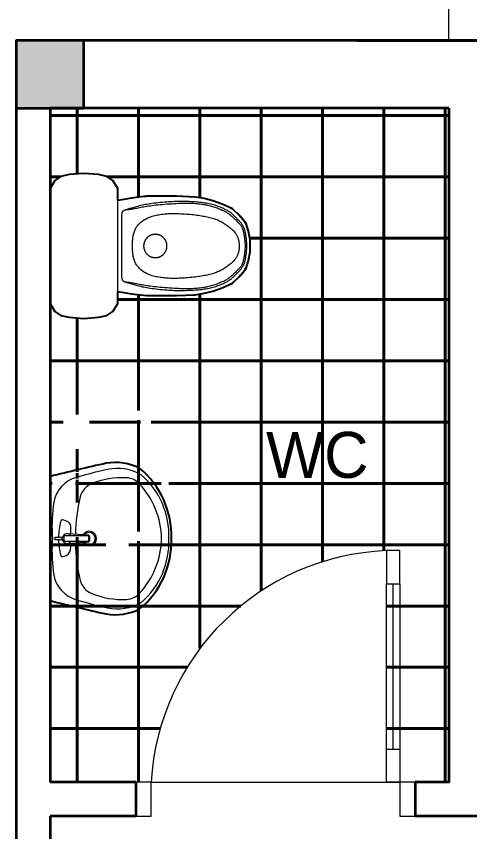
# Model space of a CAD drawing. Header units: millimetres. Extents: x -529782 to -142003, y -492574 to -273331.
# Drawn here: x -459322 to -457844, y -284999 to -282338 of the extents above; entities that cross this region are included whole.
import ezdxf

# ---------------------------------------------------------------- set-up
doc = ezdxf.new("R2010")
doc.units = ezdxf.units.MM
doc.header["$LTSCALE"] = 500
doc.header["$MEASUREMENT"] = 0
doc.linetypes.add('DASHED', pattern=[0.75, 0.5, -0.25])
for name, color, linetype, lineweight in [('1.cat 30', 30, 'CONTINUOUS', 35), ('1.cot', 2, 'CONTINUOUS', 35), ('4.dim 08', 8, 'CONTINUOUS', 13), ('9.text \xad white', 7, 'CONTINUOUS', 15), ('CA.dim 08', 251, 'CONTINUOUS', 13), ('CA.noi that 15', 15, 'CONTINUOUS', 9), ('noithat', 15, 'CONTINUOUS', 9), ('RAT MANH', 250, 'CONTINUOUS', 40)]:
    doc.layers.add(name, color=color, linetype=linetype, lineweight=lineweight)
doc.layers.add('NTHT', color=5, linetype='CONTINUOUS')
doc.styles.add('CA.JSC1', font='')
doc.styles.get('CA.JSC1').set_extended_font_data('.VnAvantH')

# ---------------------------------------------------------------- blocks, each defined once
blk = doc.blocks.new('XB')
at = {"layer": 'CA.noi that 15'}
for points in [[(-9.094947017729282e-13, -244.9999999999995), (208.8954361495862, -244.9999999999995), (237.2925287717289, -227.394719377834), (251.4910685635441, -206.0861382490939), (258.5903449787074, -175.3070756266006), (262.5, -122.5), (258.5903449787074, -69.69292437339845), (251.4910685635441, -38.91386175090565), (237.2925287717289, -17.60528062216554), (208.8954361495862, 0), (0, 0), (-208.8954361495871, 0), (-237.2925287717308, -17.60528062216554), (-251.4910685635441, -38.91386175090565), (-258.5903449787093, -69.69292437339845), (-262.5, -122.5), (-258.5903449787093, -175.3070756266006), (-251.4910685635441, -206.0861382490939), (-237.2925287717308, -227.394719377834), (-208.8954361495871, -244.9999999999995)], [(-38.12755352953536, -702.979022871189), (-42.16950027680332, -702.2574803312175), (-45.98567134152245, -701.5074583245412), (-49.5790804289777, -700.729298482966), (-52.95274124445359, -699.923342438298), (-56.10966749323461, -699.0899318223428), (-59.05287288060572, -698.2294082669064), (-61.78537111185051, -697.3421134037942), (-64.3101758922553, -696.4283888648126), (-66.63704503162444, -695.4842888694538), (-68.80271275785026, -694.4887179879563), (-70.8506574033454, -693.4162933782457), (-72.82435730052384, -692.2416321982466), (-74.76729078179778, -690.9393516058847), (-76.72293617958121, -689.4840687590852), (-78.73477182628676, -687.8504008157729), (-80.84627605432661, -686.0129649338735), (-83.08950568948694, -683.9562778420052), (-85.45083153103633, -681.7044545515585), (-87.90520287161507, -679.2915096446175), (-90.42756900386439, -676.7514577032659), (-92.99287922042413, -674.1183133095876), (-95.5760828139355, -671.4260910456665), (-98.15212907703881, -668.7088054935864), (-100.6959673023753, -666.0004712354312), (-103.1858272320546, -663.3276435114369), (-105.6130604060691, -660.6870401944493), (-107.9722988138788, -658.0679198154658), (-110.2581744449449, -655.4595409054846), (-112.4653192887295, -652.8511619955034), (-114.5883653346928, -650.2320416165201), (-116.6219445722963, -647.5914382995325), (-118.5606889910014, -644.918610575538), (-120.4025110318612, -642.2016234906052), (-122.1584449422976, -639.4237681510833), (-123.8428054213264, -636.5671421783916), (-125.4699071679611, -633.6138431939492), (-127.0540648812166, -630.5459688191759), (-128.6095932601074, -627.3456166754909), (-130.1508070036484, -623.9948843843138), (-131.6920208108545, -620.4758695670637), (-133.2430760365014, -616.7781291724755), (-134.7959206584151, -612.9210574585438), (-136.3380293101827, -608.9315080105787), (-137.8568766253916, -604.83633441389), (-139.3399372376293, -600.6623902537879), (-140.7746857804832, -596.4365291155823), (-142.1485968875409, -592.185604584583), (-143.4491451923891, -587.9364702461), (-144.6667875602297, -583.7076252386182), (-145.8039097827204, -579.4841509133203), (-146.8658798831329, -575.2427741745635), (-147.8580658847395, -570.9602219267051), (-148.785835810811, -566.6132210741032), (-149.6545576846197, -562.1784985211145), (-150.4695995294378, -557.6327811720967), (-151.2363293685362, -552.9527959314073), (-151.9580276641186, -548.1167615624722), (-152.629624634113, -543.1088642649927), (-153.243962935378, -537.9147820977378), (-153.793885224773, -532.5201931194772), (-154.2722341591575, -526.9107753889803), (-154.6718523953905, -521.0722069650169), (-154.9855825903305, -514.9901659063564), (-155.206267400838, -508.6503302717686), (-155.3288370405953, -502.0428537262937), (-155.3565719505846, -495.1757923600576), (-155.2948401286117, -488.0616778694568), (-155.1490095724821, -480.7130419508885), (-154.9244482800023, -473.1424163007491), (-154.6265242489781, -465.3623326154357), (-154.260605477215, -457.3853225913447), (-153.8320599625199, -449.2239179248729), (-153.3459574805975, -440.8998998787533), (-152.8061749187523, -432.4720479810615), (-152.2162909421882, -424.0083913262081), (-151.5798842161098, -415.5769590086052), (-150.9005334057201, -407.2457801226633), (-150.1818171762238, -399.0828837627946), (-149.4273141928243, -391.1562990234102), (-148.6406031207257, -383.534054998921), (-147.8249644072762, -376.2686653779242), (-146.9824856283994, -369.3505822257575), (-146.1149561421635, -362.7547422019452), (-145.2241653066358, -356.456081966011), (-144.3119024798848, -350.4295381774787), (-143.3799570199776, -344.6500474958711), (-142.4301182849822, -339.0925465807131), (-141.464175632967, -333.731972091528), (-140.4860059703346, -328.5489297761337), (-139.5078363968332, -323.5467017355263), (-138.543981560545, -318.7342391589959), (-137.6087561095533, -314.1204932358332), (-136.7164746919402, -309.714415155328), (-135.8814519557895, -305.5249561067712), (-135.118002549184, -301.5610672794523), (-134.4404411202063, -297.8316998626624), (-133.8589072117784, -294.3443131779031), (-133.3668399461826, -291.1003990755235), (-132.9535033405396, -288.0999575380847), (-132.6081614119707, -285.3429885481473), (-132.3200781775963, -282.8294920882727), (-132.0785176545382, -280.5594681410216), (-131.8727438599171, -278.5329166889551), (-131.6920208108545, -276.7498377146335), (-131.5259107402044, -275.2054572376469), (-131.3651687437582, -273.8759054257011), (-131.2008481330399, -272.7325384835308), (-131.0240022195735, -271.7467126158699), (-130.8256843148829, -270.8897840274535), (-130.5969477304934, -270.1331089230157), (-130.3288457779286, -269.448043507291), (-130.0124317687128, -268.8059439850144), (-129.6408465754389, -268.1829405209846), (-129.2155813149752, -267.5742591202588), (-128.7402146652589, -266.9798997479588), (-128.2183253042263, -266.3998623692069), (-127.6534919098149, -265.8341469491243), (-127.0492931599611, -265.2827534528333), (-126.4093077326015, -264.7456818454552), (-125.7371143056739, -264.2229320921119), (-125.0348004402467, -263.7153992861558), (-124.2984892299155, -263.2275590338577), (-123.5228126514098, -262.764782069718), (-122.7024026814565, -262.332439128239), (-121.8318912967848, -261.9359009439208), (-120.9059104741223, -261.5805382512649), (-119.9190921901977, -261.2717217847726), (-118.8660684217393, -261.0148222789444), (-117.7120723731346, -260.8131218522158), (-116.3047421594129, -260.6615481587573), (-114.462317123262, -260.5529402366724), (-112.0030366073711, -260.4801371240665), (-108.7451399544289, -260.4359778590429), (-104.506866507123, -260.4133014797067), (-99.10645560814328, -260.4049470241616), (-92.36214660017686, -260.4037535305124), (-84.1542568264299, -260.4037535305124), (-74.61141563217325, -260.4037535305124), (-63.92433036319335, -260.4037535305124), (-52.28370836527756, -260.4037535305124), (-39.88025698421325, -260.4037535305124), (-26.90468356578731, -260.4037535305124), (-13.54769545578711, -260.4037535305124), (0, -260.4037535305124), (13.54769545578711, -260.4037535305124), (26.90468356578731, -260.4037535305124), (39.88025698421325, -260.4037535305124), (52.28370836527756, -260.4037535305124), (63.92433036319335, -260.4037535305124), (74.6114156321728, -260.4037535305124), (84.1542568264299, -260.4037535305124), (92.3621466001764, -260.4037535305124), (99.10645560814191, -260.4049470241616), (104.5068665071221, -260.4133014797067), (108.7451399544275, -260.4359778590429), (112.0030366073702, -260.4801371240665), (114.4623171232611, -260.5529402366728), (116.3047421594119, -260.6615481587573), (117.7120723731337, -260.8131218522162), (118.8660684217389, -261.0148222789444), (119.9190921901977, -261.2717217847726), (120.9059104741223, -261.5805382512649), (121.8318912967848, -261.9359009439208), (122.7024026814565, -262.332439128239), (123.5228126514098, -262.764782069718), (124.2984892299155, -263.2275590338577), (125.0348004402467, -263.7153992861558), (125.7371143056739, -264.2229320921119), (126.409307732602, -264.7456818454552), (127.0492931599611, -265.2827534528328), (127.6534919098149, -265.8341469491243), (128.2183253042263, -266.3998623692064), (128.7402146652589, -266.9798997479588), (129.2155813149752, -267.5742591202584), (129.6408465754384, -268.1829405209842), (130.0124317687118, -268.8059439850144), (130.3288457779277, -269.448043507291), (130.5969477304925, -270.1331089230157), (130.8256843148824, -270.8897840274535), (131.0240022195726, -271.7467126158699), (131.200848133039, -272.7325384835308), (131.3651687437577, -273.8759054257011), (131.5259107402039, -275.2054572376469), (131.6920208108536, -276.7498377146335), (131.8727438599167, -278.5329166889551), (132.0785176545378, -280.5594681410216), (132.3200781775959, -282.8294920882727), (132.6081614119698, -285.3429885481473), (132.9535033405391, -288.0999575380847), (133.3668399461822, -291.1003990755235), (133.8589072117779, -294.3443131779031), (134.4404411202054, -297.8316998626624), (135.1180025491835, -301.5610672794523), (135.8814519557895, -305.5249561067712), (136.7164746919402, -309.714415155328), (137.6087561095528, -314.1204932358332), (138.543981560545, -318.7342391589959), (139.5078363968328, -323.5467017355263), (140.4860059703346, -328.5489297761337), (141.464175632967, -333.731972091528), (142.4301182849822, -339.0925465807131), (143.3799570199776, -344.6500474958711), (144.3119024798848, -350.4295381774782), (145.2241653066358, -356.456081966011), (146.1149561421635, -362.7547422019452), (146.9824856283994, -369.3505822257575), (147.8249644072762, -376.2686653779238), (148.6406031207248, -383.534054998921), (149.4273141928234, -391.1562990234102), (150.1818171762225, -399.0828837627951), (150.9005334057192, -407.2457801226637), (151.5798842161084, -415.5769590086052), (152.2162909421872, -424.0083913262083), (152.8061749187514, -432.4720479810617), (153.3459574805961, -440.8998998787536), (153.832059962519, -449.2239179248729), (154.2606054772145, -457.3853225913444), (154.6265242489771, -465.3623326154354), (154.9244482800013, -473.1424163007489), (155.1490095724812, -480.7130419508883), (155.2948401286108, -488.0616778694566), (155.3565719505837, -495.1757923600574), (155.3288370405944, -502.0428537262935), (155.2062674008371, -508.6503302717686), (154.9855825903301, -514.9901659063567), (154.6718523953896, -521.0722069650171), (154.2722341591571, -526.9107753889805), (153.7938852247726, -532.5201931194774), (153.2439629353771, -537.914782097738), (152.6296246341121, -543.1088642649929), (151.9580276641182, -548.1167615624724), (151.2363293685357, -552.9527959314073), (150.4695995294369, -557.6327811720967), (149.6545576846192, -562.1784985211145), (148.7858358108101, -566.6132210741032), (147.8580658847386, -570.9602219267051), (146.8658798831325, -575.2427741745635), (145.8039097827195, -579.4841509133203), (144.6667875602288, -583.7076252386182), (143.4491451923882, -587.9364702461), (142.14859688754, -592.185604584583), (140.7746857804827, -596.4365291155821), (139.3399372376289, -600.6623902537879), (137.8568766253911, -604.83633441389), (136.3380293101818, -608.9315080105785), (134.7959206584142, -612.9210574585436), (133.243076036501, -616.7781291724755), (131.6920208108536, -620.4758695670637), (130.150807003648, -623.9948843843138), (128.609593260107, -627.3456166754909), (127.0540648812162, -630.5459688191759), (125.4699071679606, -633.6138431939492), (123.8428054213259, -636.5671421783916), (122.1584449422976, -639.4237681510833), (120.4025110318607, -642.2016234906055), (118.5606889910014, -644.918610575538), (116.6219445722963, -647.5914382995322), (114.5883653346928, -650.2320416165198), (112.4653192887295, -652.8511619955034), (110.2581744449449, -655.4595409054846), (107.9722988138783, -658.0679198154658), (105.6130604060686, -660.6870401944491), (103.1858272320546, -663.3276435114367), (100.6959673023744, -666.0004712354312), (98.15212907703835, -668.7088054935864), (95.57608281393459, -671.4260910456667), (92.99287922042322, -674.1183133095876), (90.42756900386348, -676.7514577032659), (87.90520287161416, -679.2915096446177), (85.45083153103542, -681.7044545515587), (83.08950568948603, -683.9562778420052), (80.84627605432615, -686.0129649338735), (78.7347718262854, -687.8504008157729), (76.7229361795803, -689.4840687590852), (74.76729078179687, -690.9393516058847), (72.82435730052293, -692.2416321982466), (70.85065740334448, -693.4162933782457), (68.80271275784935, -694.4887179879563), (66.63704503162353, -695.4842888694538), (64.31017589225439, -696.4283888648126), (61.78537111185005, -697.3421134037944), (59.05287288060526, -698.2294082669064), (56.10966749323416, -699.0899318223428), (52.95274124445314, -699.923342438298), (49.5790804289777, -700.7292984829662), (45.98567134152245, -701.5074583245412), (42.16950027680332, -702.2574803312175), (38.12755352953536, -702.979022871189), (33.86208612422843, -703.6693188547154), (29.3964280045675, -704.3158993603165), (24.75917784403191, -704.903870008578), (19.97893431610009, -705.4183364200853), (15.0842960942523, -705.8444042154238), (10.10386185196649, -706.1671790151788), (5.066230262722911, -706.371766439936), (0, -706.4432721102805), (-5.066230262722911, -706.3717664399362), (-10.10386185196694, -706.167179015179), (-15.0842960942523, -705.844404215424), (-19.97893431610055, -705.4183364200856), (-24.75917784403191, -704.9038700085782), (-29.3964280045675, -704.3158993603167), (-33.86208612422888, -703.6693188547156)]]:
    blk.add_lwpolyline(points, close=True, dxfattribs=at)
for points in [[(-165.1062985557201, -244.9999999999995), (-166.1219445572806, -250.8416357187966), (-167.1349270092719, -256.8371154334773), (-168.1425823621239, -262.970512615781), (-169.1422470662683, -269.225900737446), (-170.1312575721345, -275.5873532702112), (-171.1069503301537, -282.038943685815), (-172.0666617907568, -288.5647454559962), (-173.0077284043732, -295.1488320524936), (-173.9261723287027, -301.7949924241848), (-174.8127585505144, -308.5858774284998), (-175.6569377638452, -315.6238534000081), (-176.4481606627337, -323.0112866732793), (-177.1758779412162, -330.850543582882), (-177.8295402933304, -339.2439904633866), (-178.3985984131141, -348.2939936493613), (-178.8725029946049, -358.102919475376), (-179.2436389773852, -368.7243043659037), (-179.5161282832223, -380.0163651050348), (-179.6970270794277, -391.7884885667627), (-179.7933915333138, -403.8500616250817), (-179.8122778121924, -416.0104711539857), (-179.760742083376, -428.0791040274685), (-179.6458405141771, -439.8653471195244), (-179.4746292719069, -451.1785873041474), (-179.2533546610703, -461.8626614537495), (-178.98502353494, -471.8992064344154), (-178.6718328839806, -481.3043091106485), (-178.315979698657, -490.0940563469517), (-177.9196609694341, -498.284535007828), (-177.4850736867775, -505.8918319577806), (-177.0144148411509, -512.9320340613126), (-176.50988142302, -519.4212281829268), (-175.9729947203023, -525.3836363402806), (-175.4025732107275, -530.8760211636481), (-174.7967596694789, -535.9632804364571), (-174.1536968717392, -540.7103119421361), (-173.471527592691, -545.1820134641127), (-172.7483946075167, -549.4432827858154), (-171.9824406913999, -553.5590176906721), (-171.1718086195233, -557.5941159621113), (-170.3145924191049, -561.6039833121226), (-169.4086911255076, -565.6060571669443), (-168.4519550261293, -569.608282881376), (-167.4422344083678, -573.6186058102182), (-166.3773795596212, -577.6449713082707), (-165.2552407672879, -581.6953247303331), (-164.0736683187656, -585.7776114312057), (-162.8305125014526, -589.8997767656886), (-161.5239818839364, -594.0681097527197), (-160.1537181595618, -598.2822740677902), (-158.7197213028621, -602.5402770505295), (-157.2219912883729, -606.8401260405665), (-155.6605280906274, -611.1798283775308), (-154.0353316841597, -615.5573914010517), (-152.3464020435044, -619.9708224507583), (-150.5937391431949, -624.4181288662801), (-148.7753513010953, -628.8939968720954), (-146.8812802083817, -633.3798282320818), (-144.8995758995607, -637.8537035949657), (-142.8182884091379, -642.2937036094736), (-140.6254677716192, -646.6779089243321), (-138.3091640215112, -650.984400188268), (-135.8574271933189, -655.1912580500075), (-133.2583073215487, -659.2765631582772), (-130.5048978783552, -663.223239712564), (-127.6104660864867, -667.0335861153935), (-124.5933226063403, -670.7147443200515), (-121.4717780983128, -674.2738562798238), (-118.2641432228015, -677.7180639479961), (-114.9887286402031, -681.0545092778541), (-111.6638450109144, -684.2903342226839), (-108.3078029953335, -687.4326807357709), (-104.9359131091373, -690.4847781852043), (-101.5514852891311, -693.434205598287), (-98.15482932739951, -696.2646294171252), (-94.74625501602941, -698.959716083825), (-91.32607214710515, -701.5031320404926), (-87.89459051271297, -703.878543729234), (-84.45211990493863, -706.0696175921555), (-80.9989701158679, -708.0600200713632), (-77.53448409257226, -709.8401268272021), (-74.05413740207132, -711.4271503929733), (-70.55243876637178, -712.8450125202169), (-67.02389690747941, -714.1176349604723), (-63.46302054740045, -715.2689394652796), (-59.86431840814066, -716.3228477861787), (-56.22229921170629, -717.3032816747093), (-52.53147168010355, -718.2341628824117), (-48.7915933020272, -719.1338467552746), (-45.02341663292509, -719.998423017083), (-41.25294299493362, -720.8184149860715), (-37.50617371018961, -721.5843459804744), (-33.809110100829, -722.2867393185259), (-30.18775348898907, -722.9161183184601), (-26.66810519680575, -723.4630062985116), (-23.27616654641542, -723.9179265769146), (-20.03040299451732, -724.2750953435188), (-16.91913653605752, -724.5435002746356), (-13.92315330054498, -724.7358219181917), (-11.02323941748864, -724.8647408221141), (-8.200181016396982, -724.9429375343291), (-5.434764226779407, -724.9830926027639), (-2.707775178143947, -724.9978865753451), (0, -724.9999999999998), (2.707775178144402, -724.9978865753453), (5.434764226779407, -724.9830926027639), (8.200181016397437, -724.9429375343293), (11.02323941748909, -724.8647408221141), (13.92315330054544, -724.735821918192), (16.91913653605798, -724.5435002746358), (20.03040299451732, -724.2750953435191), (23.27616654641542, -723.9179265769146), (26.66810519680575, -723.4630062985118), (30.18775348898862, -722.9161183184601), (33.809110100829, -722.2867393185259), (37.50617371018916, -721.5843459804744), (41.25294299493316, -720.8184149860717), (45.02341663292418, -719.9984230170833), (48.79159330202629, -719.1338467552746), (52.53147168010264, -718.2341628824117), (56.22229921170538, -717.3032816747095), (59.8643184081393, -716.3228477861787), (63.46302054739908, -715.2689394652796), (67.02389690747805, -714.1176349604723), (70.55243876637087, -712.8450125202169), (74.05413740207041, -711.4271503929735), (77.53448409257089, -709.8401268272023), (80.99897011586654, -708.0600200713632), (84.45211990493772, -706.0696175921555), (87.89459051271206, -703.878543729234), (91.32607214710424, -701.5031320404926), (94.7462550160285, -698.959716083825), (98.15482932739906, -696.2646294171252), (101.5514852891301, -693.434205598287), (104.9359131091369, -690.4847781852043), (108.3078029953326, -687.4326807357709), (111.6638450109144, -684.2903342226839), (114.9887286402027, -681.0545092778541), (118.2641432228011, -677.7180639479961), (121.4717780983124, -674.2738562798238), (124.5933226063398, -670.7147443200515), (127.6104660864862, -667.0335861153935), (130.5048978783548, -663.223239712564), (133.2583073215483, -659.2765631582772), (135.8574271933185, -655.1912580500073), (138.3091640215102, -650.9844001882677), (140.6254677716188, -646.6779089243321), (142.818288409137, -642.2937036094734), (144.8995758995597, -637.8537035949655), (146.8812802083812, -633.3798282320818), (148.7753513010944, -628.8939968720954), (150.5937391431944, -624.4181288662801), (152.3464020435035, -619.9708224507583), (154.0353316841588, -615.5573914010517), (155.6605280906265, -611.1798283775311), (157.221991288372, -606.8401260405667), (158.7197213028617, -602.5402770505295), (160.1537181595609, -598.2822740677905), (161.5239818839359, -594.0681097527199), (162.8305125014522, -589.8997767656886), (164.0736683187652, -585.7776114312057), (165.2552407672874, -581.6953247303331), (166.3773795596207, -577.6449713082707), (167.4422344083673, -573.6186058102182), (168.4519550261289, -569.608282881376), (169.4086911255076, -565.6060571669443), (170.3145924191049, -561.6039833121226), (171.1718086195233, -557.5941159621113), (171.9824406914004, -553.5590176906721), (172.7483946075172, -549.4432827858154), (173.471527592691, -545.1820134641127), (174.1536968717392, -540.7103119421361), (174.7967596694793, -535.9632804364571), (175.402573210728, -530.8760211636481), (175.9729947203023, -525.3836363402806), (176.50988142302, -519.4212281829268), (177.0144148411509, -512.9320340613126), (177.4850736867775, -505.8918319577806), (177.9196609694341, -498.284535007828), (178.315979698657, -490.0940563469517), (178.6718328839806, -481.3043091106485), (178.98502353494, -471.8992064344154), (179.2533546610703, -461.8626614537495), (179.4746292719069, -451.1785873041474), (179.6458405141771, -439.8653471195246), (179.7607420833765, -428.0791040274687), (179.8122778121929, -416.0104711539857), (179.7933915333138, -403.8500616250817), (179.6970270794277, -391.7884885667627), (179.5161282832223, -380.0163651050348), (179.2436389773852, -368.7243043659037), (178.8725029946049, -358.102919475376), (178.3985984131141, -348.2939936493613), (177.8295402933304, -339.2439904633861), (177.1758779412157, -330.850543582882), (176.4481606627332, -323.0112866732788), (175.6569377638452, -315.6238534000076), (174.812758550514, -308.5858774284993), (173.9261723287023, -301.7949924241843), (173.0077284043728, -295.1488320524936), (172.0666617907559, -288.5647454559962), (171.1069503301528, -282.038943685815), (170.1312575721336, -275.5873532702108), (169.1422470662674, -269.225900737446), (168.142582362123, -262.970512615781), (167.134927009271, -256.8371154334773), (166.1219445572797, -250.8416357187962), (165.1062985557191, -244.9999999999995)], [(-131.5559073152158, -274.3435331070255), (-133.4373528535457, -281.4262593174385), (-135.2752964205611, -288.1495734227433), (-137.0622799096209, -294.5535544857125), (-138.7908452140855, -300.6782815691176), (-140.4535342273143, -306.5638337357304), (-142.0428888426668, -312.2502900483228), (-143.5514509535024, -317.7777295696669), (-144.9717624531804, -323.1862313625347), (-146.2993676057627, -328.5204601755954), (-147.541820158116, -333.8434235011073), (-148.7096762278084, -339.2227145172278), (-149.8134919324093, -344.7259264021122), (-150.8638233894867, -350.420652333918), (-151.8712267166093, -356.3744854908009), (-152.8462580313458, -362.6550190509174), (-153.7994734512645, -369.3298461924237), (-154.7375585200389, -376.4374574713493), (-155.6517164857614, -383.8999329552144), (-156.5292800226293, -391.6102500894135), (-157.3575818048403, -399.4613863193395), (-158.1239545065905, -407.3463190903863), (-158.8157308020782, -415.1580258479476), (-159.4202433655, -422.7894840374163), (-159.9248248710537, -430.1336711041865), (-160.32103043487, -437.11032013521), (-160.617304940818, -443.7461867836707), (-160.8263157147003, -450.0947823443112), (-160.96073008232, -456.2096181118736), (-161.033215369479, -462.1442053811002), (-161.056438901981, -467.9520554467333), (-161.0430680056279, -473.6866796035154), (-161.005770006223, -479.4015891461886), (-160.9536935258352, -485.1404380246559), (-160.8819123715971, -490.9074508094643), (-160.7819816469068, -496.6969947263208), (-160.6454564551632, -502.5034370009332), (-160.4638918997648, -508.3211448590089), (-160.2288430841099, -514.144485526255), (-159.9318651115977, -519.9678262283796), (-159.5645130856265, -525.7855341910897), (-159.1197495944834, -531.5908031490817), (-158.5961671660125, -537.3721328730078), (-157.993765812947, -543.116849642508), (-157.3125455480199, -548.8122797372234), (-156.5525063839636, -554.4457494367946), (-155.7136483335112, -560.0045850208619), (-154.7959714093963, -565.4761127690665), (-153.7994756243502, -570.8476589610489), (-152.7255684696306, -576.1063151753406), (-151.581287350582, -581.2382341860389), (-150.3750771510731, -586.229334066132), (-149.1153827549729, -591.0655328886078), (-147.8106490461491, -595.7327487264549), (-146.4693209084712, -600.2168996526614), (-145.099843225807, -604.5039037402153), (-143.7106608820254, -608.5796790621046), (-142.3092804377352, -612.4355417615955), (-140.8994551605083, -616.0844002630622), (-139.4839999946566, -619.5445610611566), (-138.0657298844931, -622.8343306505305), (-136.647459774329, -625.9720155258358), (-135.2320046084774, -628.9759221817246), (-133.8221793312505, -631.8643571128487), (-132.4207988869603, -634.65562681386), (-131.0278632628738, -637.3659254926833), (-129.6321126180778, -640.0029982103385), (-128.219472154613, -642.5724777411176), (-126.7758670745202, -645.0799968593135), (-125.287222579841, -647.5311883392185), (-123.7394638726169, -649.9316849551251), (-122.1185161548879, -652.287119481326), (-120.4103046286959, -654.6031246921139), (-118.6045077785084, -656.8858027581853), (-116.7058172184998, -659.1431334358554), (-114.7226778452723, -661.3835658778432), (-112.6635345554268, -663.6155492368684), (-110.5368322455652, -665.8475326656499), (-108.3510158122886, -668.0879653169068), (-106.1145301521983, -670.3452963433588), (-103.8358201618958, -672.6279748977247), (-101.524034474061, -674.9392867577426), (-99.19113666568501, -677.2618642012237), (-96.84979404983869, -679.573176130998), (-94.51267393959051, -681.8506914498951), (-92.1924436480117, -684.0718790607452), (-89.90177048817122, -686.2142078663778), (-87.65332177313894, -688.255146769623), (-85.45976481598518, -690.1721646733104), (-83.33071738979743, -691.9476591628625), (-81.26359910773408, -693.5837425540708), (-79.25278004297252, -695.0874558453195), (-77.29263026868921, -696.4658400349924), (-75.37751985806017, -697.725936121474), (-73.50181888426323, -698.8747851031483), (-71.65989742047441, -699.9194279783992), (-69.84612553987017, -700.8669057456109), (-68.05131443314622, -701.7252539022481), (-66.25203976107105, -702.5064859420986), (-64.4213183019333, -703.2236098580311), (-62.53216683401934, -703.8896336429139), (-60.5576021356178, -704.5175652896155), (-58.47064098501596, -705.1204127910046), (-56.2443001605011, -705.7111841399494), (-53.85159644036139, -706.3028873293185), (-51.2728408186108, -706.9049700800333), (-48.51752115217323, -707.5126390252271), (-45.60241951369881, -708.1175405260851), (-42.5443179758372, -708.7113209437937), (-39.35999861123992, -709.2856266395383), (-36.06624349255617, -709.8321039745049), (-32.67983469243654, -710.3423993098793), (-29.21755428353163, -710.8081590068475), (-25.69461835838592, -711.22233006893), (-22.1199790891219, -711.5830620689878), (-18.50102266775639, -711.8898052222169), (-14.84513528630623, -712.1420097438136), (-11.15970313678918, -712.3391258489735), (-7.452112411220696, -712.4806037528926), (-3.729749301618995, -712.5658936707671), (0, -712.5944458177928), (3.729749301618995, -712.5658936707671), (7.452112411220696, -712.4806037528926), (11.15970313678872, -712.3391258489735), (14.84513528630623, -712.1420097438136), (18.50102266775593, -711.8898052222169), (22.11997908912144, -711.5830620689878), (25.69461835838547, -711.22233006893), (29.21755428353072, -710.8081590068475), (32.67983469243563, -710.3423993098795), (36.06624349255526, -709.8321039745051), (39.35999861123901, -709.2856266395386), (42.54431797583675, -708.7113209437939), (45.6024195136979, -708.1175405260853), (48.51752115217278, -707.5126390252271), (51.27284081861035, -706.9049700800335), (53.85159644036094, -706.3028873293185), (56.24430016050064, -705.7111841399492), (58.47064098501551, -705.1204127910044), (60.55760213561734, -704.5175652896155), (62.53216683401934, -703.8896336429139), (64.42131830193284, -703.2236098580311), (66.25203976107059, -702.5064859420986), (68.05131443314576, -701.7252539022481), (69.84612553986926, -700.8669057456109), (71.6598974204735, -699.9194279783992), (73.50181888426232, -698.8747851031483), (75.37751985805971, -697.7259361214742), (77.2926302686883, -696.4658400349927), (79.25278004297161, -695.0874558453195), (81.26359910773363, -693.5837425540708), (83.33071738979652, -691.9476591628625), (85.45976481598473, -690.1721646733104), (87.65332177313849, -688.2551467696228), (89.90177048817031, -686.2142078663778), (92.1924436480108, -684.071879060745), (94.51267393959006, -681.8506914498951), (96.84979404983778, -679.5731761309978), (99.19113666568455, -677.2618642012237), (101.52403447406, -674.9392867577424), (103.8358201618953, -672.6279748977247), (106.1145301521974, -670.3452963433585), (108.3510158122876, -668.0879653169065), (110.5368322455643, -665.8475326656496), (112.6635345554259, -663.6155492368682), (114.7226778452714, -661.3835658778432), (116.7058172184989, -659.1431334358554), (118.604507778507, -656.8858027581853), (120.4103046286946, -654.6031246921139), (122.1185161548865, -652.287119481326), (123.7394638726155, -649.9316849551253), (125.2872225798401, -647.5311883392185), (126.7758670745193, -645.0799968593135), (128.2194721546116, -642.5724777411178), (129.6321126180765, -640.0029982103385), (131.0278632628729, -637.3659254926836), (132.4207988869589, -634.65562681386), (133.8221793312491, -631.8643571128487), (135.2320046084765, -628.9759221817249), (136.6474597743281, -625.972015525836), (138.0657298844917, -622.8343306505305), (139.4839999946557, -619.5445610611566), (140.8994551605074, -616.0844002630622), (142.3092804377343, -612.4355417615957), (143.710660882025, -608.5796790621046), (145.0998432258066, -604.503903740215), (146.4693209084708, -600.2168996526611), (147.8106490461491, -595.7327487264547), (149.1153827549724, -591.0655328886075), (150.3750771510731, -586.2293340661317), (151.5812873505815, -581.2382341860387), (152.7255684696302, -576.1063151753403), (153.7994756243497, -570.8476589610489), (154.795971409395, -565.4761127690665), (155.7136483335103, -560.0045850208621), (156.5525063839623, -554.4457494367946), (157.3125455480185, -548.8122797372234), (157.9937658129456, -543.1168496425082), (158.5961671660111, -537.3721328730078), (159.1197495944821, -531.5908031490819), (159.5645130856251, -525.7855341910897), (159.9318651115968, -519.9678262283794), (160.228843084109, -514.1444855262548), (160.4638918997639, -508.3211448590087), (160.6454564551623, -502.503437000933), (160.7819816469059, -496.6969947263206), (160.8819123715962, -490.9074508094641), (160.9536935258348, -485.1404380246556), (161.0057700062225, -479.4015891461886), (161.043068005627, -473.6866796035156), (161.0564389019801, -467.9520554467335), (161.0332153694781, -462.1442053811004), (160.9607300823191, -456.2096181118739), (160.8263157146998, -450.0947823443114), (160.6173049408171, -443.746186783671), (160.3210304348695, -437.11032013521), (159.9248248710533, -430.1336711041865), (159.4202433654996, -422.7894840374161), (158.8157308020777, -415.1580258479471), (158.1239545065905, -407.3463190903863), (157.3575818048398, -399.4613863193395), (156.5292800226293, -391.6102500894135), (155.6517164857614, -383.8999329552144), (154.7375585200384, -376.4374574713488), (153.7994734512636, -369.3298461924237), (152.8462580313449, -362.6550190509174), (151.8712267166084, -356.3744854908009), (150.8638233894858, -350.420652333918), (149.8134919324084, -344.7259264021122), (148.7096762278079, -339.2227145172278), (147.5418201581151, -333.8434235011073), (146.2993676057617, -328.5204601755954), (144.97176245318, -323.1862313625347), (143.5514509535014, -317.7777295696674), (142.0428888426659, -312.2502900483232), (140.4535342273139, -306.5638337357304), (138.790845214085, -300.6782815691176), (137.0622799096204, -294.5535544857125), (135.2752964205602, -288.1495734227437), (133.4373528535452, -281.4262593174385), (131.5559073152153, -274.3435331070255)]]:
    blk.add_lwpolyline(points, dxfattribs=at)
at = {"layer": 'CA.noi that 15', "linetype": 'DASHED'}
blk.add_lwpolyline([(-18.918296805507, -683.4159208928668), (-21.30229448946966, -682.8767605735077), (-23.69334189788378, -682.282102838695), (-26.09247687880179, -681.619416009471), (-28.50073728027564, -680.8761684068779), (-30.91916095035685, -680.0398283519582), (-33.34878573709784, -679.0978641657541), (-35.79064948855103, -678.0377441693079), (-38.24579005276746, -676.8469366836619), (-40.71507230312454, -675.5135067752299), (-43.1986692142973, -674.0279064919112), (-45.69658078628618, -672.3811846269762), (-48.20880701909073, -670.5643899736954), (-50.7353479127114, -668.5685713253397), (-53.2762034671473, -666.3847774751798), (-55.83137368239932, -664.004057216486), (-58.40085855846746, -661.4174593425289), (-60.98346520694986, -658.6211049953156), (-63.57322918584032, -655.6314047117969), (-66.16299316473032, -652.4698413776596), (-68.74559981321272, -649.1578978785913), (-71.31389180087945, -645.7170571002785), (-73.86071179732198, -642.1688019284086), (-76.37890247213318, -638.5346152486686), (-78.86130649490451, -634.8359799467455), (-81.29987186468361, -631.0890081854516), (-83.68296789833539, -627.2883292360987), (-85.99806924218001, -623.4232016471235), (-88.23265054253852, -619.4828839669631), (-90.37418644573063, -615.4566347440546), (-92.41015159807694, -611.3337125268345), (-94.3280206458976, -607.10337586374), (-96.11526823551321, -602.7548833032081), (-97.76384235323712, -598.2807755062975), (-99.28358434535812, -593.6867215845548), (-100.6888088981573, -588.9816727621483), (-101.9938306979161, -584.1745802632465), (-103.2129644309171, -579.2743953120182), (-104.3605247834412, -574.2900691326317), (-105.4508264417705, -569.2305529492553), (-106.4981840921864, -564.1047979860577), (-107.5139301914787, -558.9172798609361), (-108.49746827847, -553.6545717667032), (-109.4452196624898, -548.2987712898996), (-110.3536056528683, -542.8319760170673), (-111.2190475589364, -537.2362835347467), (-112.0379666900235, -531.4937914294799), (-112.8067843554604, -525.5865972878073), (-113.5219218645766, -519.4967986962708), (-114.1803969793923, -513.2184281749974), (-114.7816132726839, -506.7932579784601), (-115.3255707699168, -500.2749952947181), (-115.8122694965573, -493.7173473118303), (-116.2417094780712, -487.1740212178554), (-116.613890739924, -480.6987242008529), (-116.9288133075825, -474.3451634488817), (-117.1864772065114, -468.1670461500007), (-117.3862860116101, -462.2043543225686), (-117.5252574955084, -456.4421693061424), (-117.5998129802701, -450.851847270578), (-117.6063737879576, -445.4047443857321), (-117.5413612406342, -440.0722168214606), (-117.4011966603634, -434.8256207476204), (-117.1823013692078, -429.6363123340675), (-116.8810966892306, -424.475647750658), (-116.4946003888181, -419.3218457520989), (-116.0222160216476, -414.1805754324978), (-115.4639435877189, -409.0643684708116), (-114.8197830870313, -403.9857565459988), (-114.0897345195858, -398.9572713370167), (-113.273797885382, -393.9914445228228), (-112.3719731844199, -389.1008077823753), (-111.3842604166998, -384.297892794631), (-110.3094666916977, -379.5937393707604), (-109.1416275567963, -374.9934198507799), (-107.873585668855, -370.5005147069169), (-106.4981836847328, -366.1186044114006), (-105.0082642612892, -361.8512694364586), (-103.3966700553833, -357.70209025432), (-101.6562437238736, -353.6746473372127), (-99.7798279236199, -349.7725211573647), (-97.7644404272528, -345.9998889381891), (-95.62379947048566, -342.3633149078364), (-93.37579840480521, -338.8699600456407), (-91.0383305816963, -335.5269853309374), (-88.62928935264517, -332.3415517430612), (-86.16656806913716, -329.3208202613469), (-83.66806008265803, -326.4719518651286), (-81.15165874469312, -323.8021075337419), (-78.62869650991024, -321.3154645080385), (-76.08426224570485, -319.0042650749383), (-73.49688392265443, -316.8577677828775), (-70.84508951133648, -314.8652311802944), (-68.10740698232848, -313.0159138156246), (-65.26236430620793, -311.2990742373054), (-62.28848945355276, -309.703970993774), (-59.16431039493955, -308.2198626334675), (-55.87593591573523, -306.8383946921208), (-52.43979806045809, -305.5607606546637), (-48.87990968841541, -304.390540993325), (-45.22028365891492, -303.3313161803321), (-41.4849328312639, -302.3866666879144), (-37.69787006476963, -301.5601729882997), (-33.88310821873984, -300.8554155537158), (-30.06466015248088, -300.2759748563917), (-26.26211311043608, -299.822149264653), (-22.47735187758462, -299.4811087312164), (-18.70783562404267, -299.2367411048954), (-14.951023519925, -299.0729342345044), (-11.20437473534685, -298.9735759688574), (-7.465348440422986, -298.9225541567685), (-3.73140380526911, -298.9037566470515), (0, -298.9010712885206), (3.73140380526911, -298.9037566470515), (7.465348440422986, -298.9225541567685), (11.20437473534685, -298.9735759688574), (14.951023519925, -299.0729342345044), (18.70783562404267, -299.2367411048954), (22.47735187758462, -299.4811087312164), (26.26211311043562, -299.822149264653), (30.06466015248043, -300.2759748563917), (33.88310821873893, -300.8554155537158), (37.69787006476918, -301.5601729882992), (41.48493283126345, -302.3866666879144), (45.22028365891401, -303.3313161803321), (48.8799096884145, -304.3905409933245), (52.43979806045718, -305.5607606546637), (55.87593591573432, -306.8383946921208), (59.16431039493909, -308.2198626334675), (62.28848945355185, -309.7039709937744), (65.26236430620747, -311.2990742373058), (68.10740698232757, -313.0159138156246), (70.84508951133557, -314.8652311802944), (73.49688392265352, -316.857767782878), (76.08426224570394, -319.0042650749383), (78.62869650990933, -321.3154645080385), (81.15165874469176, -323.8021075337419), (83.66806008265667, -326.4719518651286), (86.16656806913625, -329.3208202613464), (88.62928935264426, -332.3415517430608), (91.03833058169539, -335.5269853309374), (93.37579840480385, -338.8699600456407), (95.62379947048476, -342.363314907836), (97.76444042725143, -345.9998889381891), (99.77982792361945, -349.7725211573647), (101.6562437238731, -353.6746473372127), (103.3966700553824, -357.7020902543204), (105.0082642612888, -361.851269436459), (106.4981836847328, -366.1186044114006), (107.873585668855, -370.5005147069173), (109.1416275567963, -374.9934198507799), (110.3094666916973, -379.5937393707609), (111.3842604166998, -384.297892794631), (112.3719731844203, -389.1008077823749), (113.2737978853825, -393.9914445228228), (114.0897345195863, -398.9572713370167), (114.8197830870317, -403.9857565459988), (115.4639435877189, -409.0643684708116), (116.0222160216481, -414.1805754324973), (116.4946003888185, -419.3218457520989), (116.8810966892306, -424.475647750658), (117.1823013692074, -429.6363123340673), (117.401196660363, -434.8256207476202), (117.5413612406337, -440.0722168214606), (117.6063737879572, -445.4047443857319), (117.5998129802697, -450.8518472705778), (117.525257495508, -456.4421693061422), (117.3862860116096, -462.2043543225686), (117.186477206511, -468.1670461500007), (116.928813307582, -474.3451634488817), (116.613890739924, -480.6987242008529), (116.2417094780708, -487.1740212178554), (115.8122694965568, -493.7173473118303), (115.3255707699163, -500.2749952947181), (114.781613272683, -506.7932579784601), (114.1803969793918, -513.2184281749974), (113.5219218645761, -519.4967986962708), (112.8067843554595, -525.5865972878073), (112.037966690023, -531.4937914294799), (111.2190475589359, -537.2362835347469), (110.3536056528678, -542.8319760170673), (109.4452196624893, -548.2987712898998), (108.4974682784696, -553.6545717667032), (107.5139301914787, -558.9172798609363), (106.4981840921864, -564.1047979860577), (105.4508264417705, -569.2305529492553), (104.3605247834412, -574.2900691326315), (103.2129644309171, -579.2743953120182), (101.9938306979161, -584.1745802632465), (100.6888088981573, -588.981672762148), (99.28358434535812, -593.6867215845546), (97.76384235323712, -598.2807755062975), (96.11526823551321, -602.7548833032081), (94.3280206458976, -607.1033758637402), (92.41015159807694, -611.3337125268347), (90.37418644573063, -615.4566347440546), (88.23265054253852, -619.4828839669633), (85.99806924218001, -623.4232016471235), (83.68296789833494, -627.2883292360987), (81.29987186468315, -631.0890081854518), (78.86130649490406, -634.8359799467455), (76.37890247213227, -638.5346152486686), (73.86071179732107, -642.1688019284086), (71.31389180087854, -645.7170571002785), (68.74559981321181, -649.1578978785913), (66.16299316472941, -652.4698413776598), (63.57322918583941, -655.6314047117969), (60.98346520694895, -658.6211049953158), (58.40085855846701, -661.4174593425289), (55.83137368239932, -664.0040572164858), (53.2762034671473, -666.3847774751796), (50.73534791271095, -668.5685713253397), (48.20880701909073, -670.5643899736951), (45.69658078628572, -672.3811846269759), (43.1986692142973, -674.0279064919109), (40.71507230312409, -675.5135067752299), (38.24579005276655, -676.8469366836619), (35.79064948855012, -678.0377441693079), (33.34878573709739, -679.0978641657541), (30.9191609503564, -680.0398283519582), (28.50073728027473, -680.8761684068779), (26.09247687880134, -681.619416009471), (23.69334189788333, -682.282102838695), (21.3022944894692, -682.8767605735077), (18.918296805507, -683.4159208928668), (16.54035872519444, -683.90913174306), (14.16768103673166, -684.3540061396952), (11.79951225556852, -684.7451733657103), (9.43510089715528, -685.0772627040437), (7.073695476941339, -685.3449034376331), (4.714544510377891, -685.5427248494166), (2.356896512913863, -685.6653562223321), (0, -685.7074268393178), (-2.356896512913863, -685.6653562223321), (-4.714544510377891, -685.5427248494166), (-7.073695476941339, -685.3449034376331), (-9.435100897154825, -685.0772627040437), (-11.79951225556852, -684.7451733657103), (-14.16768103673166, -684.354006139695), (-16.54035872519444, -683.9091317430598)], close=True, dxfattribs=at)
blk.add_lwpolyline([(0, -423.546924966513, 1), (0, -339.0331935869726, 1)], format="xyb", close=True, dxfattribs=at)
blk = doc.blocks.new('LB')
at = {"layer": 'CA.noi that 15'}
for points in [[(-225.0000000000036, 0, 0.00715951552299166), (-273, -203.4897723640211, 0.1619198315888996), (-254.9308359635256, -324.6108444543647, 0.2300763948304888), (-9.094947017729282e-13, -439.9999999999989, 0.2300763948304889), (254.9308359635243, -324.6108444543647, 0.161919831588894), (273, -203.4897723640211, 0.007159515522987385), (225.0000000000023, 0)], [(216.4925451009931, -80.28914582800644, 0.2857762006744261), (116.4577819525553, -11.7264805697082, 0.05324895662298185), (4.547473508864641e-13, -8.717014769758407, 0.0532489566229818), (-116.457781952558, -11.72648056970911, 0.2857762006744263), (-216.4925451009949, -80.28914582800644, 0.0261188910767663), (-251, -208.1482769904169, 0.1828913300787753), (-231.6265457520908, -330.4339747134914, 0.2264730495886041), (-1.364242052659392e-12, -430.638764293589, 0.226473049588604), (231.6265457520908, -330.4339747134914, 0.1828913300787497), (251, -208.1482769904173, 0.02611889107674409)]]:
    blk.add_lwpolyline(points, format="xyb", close=True, dxfattribs=at)
for points in [[(-4.642100318370467, -18.86351208096585), (4.642100318368648, -18.86351208096585), (4.642100318368193, -42.40247154831923), (-4.642100318370467, -42.40247154831923)], [(9.524471682713283, -50.33124167318238), (-9.524471682714648, -50.33124167318238), (-9.524471682714648, -140), (9.524471682713283, -140)]]:
    blk.add_lwpolyline(points, close=True, dxfattribs=at)
for points in [[(-4.642100318369557, -30.54651999733323, 0.05091970351097123), (-60.43249699888611, -38.67063978293299, 0.4550738400397396), (-65.25905792041067, -46.36225864447033), (-61.14037776060513, -59.97870053259294, 0.2425177632962802), (-30.74250099478513, -74.75794050045897), (-16.69255750458069, -74.75794050045806)], [(9.524471682713738, -76.50839315901612, 0.7450101492190555), (-9.094947017729282e-13, -44.10808223062713, 0.7450101492190555), (-9.524471682715102, -76.50839315901612)], [(16.69255750457887, -74.75794050045806), (43.55986075457076, -74.75794050045806, 0.3305759068137352), (63.47080706874431, -59.97870053259339), (67.5894872285503, -46.36225864446942, 0.4550738400397397), (62.7629263070271, -38.67063978293254, 0.04891794026142181), (4.642100318368648, -30.54651999733323)], [(-17.48431541254058, -63.21405958222567), (-12.16060777981193, -140.454138731086, 0.3498836296653924), (12.16060777980829, -140.454138731086), (17.48431541253922, -63.21405958222567)], [(-15.52406878799718, -91.65469060038981, 0.05992485428890888), (-151.8340918766921, -109.640883800061, 0.2338672628618872), (-198.0378745664975, -149.3845572819522, 0.11430768862143), (-220.4523989751093, -277.4139925811553, 0.1955244708288293), (-198.3823421961002, -324.234444566411, 0.1833533645565591), (-3.410605131648481e-13, -403.8053916709545, 0.183353364556559), (198.3823421960981, -324.2344445664113, 0.1955244708288292), (220.4523989751087, -277.4139925811545, 0.1143076886214278), (198.0378745664973, -149.3845572819565, 0.2338672628618896), (151.8340918766912, -109.6408838000611, 0.05992485428890924), (15.52406878799502, -91.6546906003897)]]:
    blk.add_lwpolyline(points, format="xyb", dxfattribs=at)
for radius, start, end in [(26.54878672550494, 120.8988147049389, 59.10118529506399), (22.12788702186934, 126.8903920545422, 53.10960794546185)]:
    blk.add_arc((-9.094947017729282e-13, -141.8663260221169), radius, start, end, dxfattribs=at)
blk = doc.blocks.new('A$C1A9D127A')
at = {"layer": 'noithat', "color": 135, "linetype": 'Continuous'}
for p, q in [((49.99985728343017, 109.9998206971213), (-0.0001427165698260069, 109.9998206971213)), ((-0.0001427165698260069, 109.9998206971213), (-0.0001427165698260069, -0.000179302878677845)), ((49.99985728343017, -0.000179302878677845), (49.99985728343017, 109.9998206971213)), ((-0.0001427165698260069, -0.000179302878677845), (49.99985728343017, -0.000179302878677845))]:
    blk.add_line(p, q, dxfattribs=at)
blk = doc.blocks.new('A$C2BDB356E')
at = {"layer": 'noithat', "color": 135, "linetype": 'Continuous'}
for p, q in [((0.0007344302721321583, 599.9999563574092), (0.0007344302721321583, 699.9999563574092)), ((0.0007344302721321583, 699.9999563574092), (40.00073443027213, 699.9999563574092)), ((40.00073443027213, 699.9999563574092), (40.00073443027213, 599.9999563574092)), ((40.00073443027213, 599.9999563574092), (0.0007344302721321583, 599.9999563574092)), ((0.0007344302721321583, 99.99995635740925), (0.0007344302721321583, -4.364259075373411e-05)), ((40.00073443027213, 99.99995635740925), (0.0007344302721321583, 99.99995635740925)), ((40.00073443027213, -4.364259075373411e-05), (40.00073443027213, 99.99995635740925)), ((0.0007344302721321583, -4.364259075373411e-05), (40.00073443027213, -4.364259075373411e-05))]:
    blk.add_line(p, q, dxfattribs=at)
at = {"layer": 'noithat', "color": 8, "linetype": 'Continuous'}
for p, q in [((0.0007344302721321583, 99.99995635740925), (0.0007344302721321583, 599.9999563574092)), ((20.00073443027213, 599.9999563574092), (20.00073443027213, 99.99995635740925)), ((40.00073443027213, 599.9999563574092), (40.00073443027213, 99.99995635740925))]:
    blk.add_line(p, q, dxfattribs=at)
at = {"layer": 'noithat', "color": 1, "linetype": 'Continuous'}
blk.add_arc((10.18820847296689, 740.3098040898665), 740.9098847954065, 272.306074052381, 356.8812333185894, dxfattribs=at)

msp = doc.modelspace()

# ---------------------------------------------------------------- hatches: boundary and pattern name
at = {"layer": '1.cot'}
msp.add_hatch(color=256, dxfattribs=at).paths.add_polyline_path([(-459101.9635896764, -282417.5207308844), (-459321.9635896764, -282417.5207308844), (-459321.9635896764, -282637.5207308844), (-459101.9635896764, -282637.5207308844)])
at = {"layer": 'RAT MANH'}
h = msp.add_hatch(dxfattribs=at)
h.set_pattern_fill('_USER', color=256, scale=200, angle=270, style=0, double=1, pattern_type=0)
h.set_pattern_definition([(270, (-145523.5924993914, 30737.63610605383), (200, -3.673940397442059e-14), []), (0, (-145523.5924993914, 30737.63610605383), (0, 200), [])])
h.paths.add_polyline_path([(-458824.3887018526, -283837.5207308852, -0.2264730495877777), (-458914.5730124654, -284045.9846220666, -0.1869206834601653), (-459027.0281517377, -284062.9034561776, -0.02558132170867645), (-459139.7033584389, -284032.3640214803, -0.2857762006747773), (-459201.4097571651, -283942.3327346444, -0.0532489566229818), (-459204.1182763848, -283837.5207308843, -0.05324895662295212), (-459201.4097571651, -283732.7087271244, -0.2857762006761812), (-459139.7033584384, -283642.6774402882, -0.02558132170691498), (-459027.028151745, -283612.1380055926, -0.1869206834720746), (-458914.5730124656, -283629.056839702, -0.226473049589625)], flags=16)
h.paths.add_polyline_path([(-458920.1525895972, -283658.9766229033, 0.1955244708288292), (-458962.2909963796, -283639.1135718016, 0.1143076886214278), (-459077.5174881369, -283659.2866437699, 0.2338672628618895), (-459113.286794267, -283700.8700481918, 0.05992485428890922), (-459129.4743681449, -283823.5490689748), (-459104.7866740706, -283825.2506475703, -3.618287237161384), (-459104.7866740707, -283849.7908141984), (-459129.4743681449, -283851.4923927939, 0.05992485428890885), (-459113.286794267, -283974.1714135769, 0.2338672628618872), (-459077.5174881369, -284015.7548179988, 0.11430768862143), (-458962.2909963796, -284035.927889967, 0.1955244708288293), (-458920.1525895972, -284016.0648388654, 0.1833533645565591), (-458848.5387372105, -283837.5207308843, 0.183353364556559)], flags=0)
h.paths.add_polyline_path([(-458115.1635896764, -284081.5207309138), (-458071.9635896764, -284081.5207309138), (-458071.9635896765, -284189.5207309097), (-458115.1635896764, -284189.5207309096)], flags=16)
h.paths.add_polyline_path([(-459085.9635896898, -283828.9487063697), (-459085.9635896898, -283846.092755399), (-459143.1060358408, -283846.092755399, -0.6460858133219926), (-459171.6875671556, -283841.698621171), (-459184.4717216819, -283841.698621171, 0.05191995307846634), (-459176.915024517, -283892.8760854989, 0.4005992639158782), (-459170.2375569011, -283896.2538830142), (-459157.982759203, -283892.5470708703, 0.2302129500519), (-459144.6814432333, -283866.7365885997), (-459144.6814432333, -283865.1889817804, -0.2425177632962802), (-459157.982759203, -283892.5470708703), (-459170.2375569011, -283896.2538830142, -0.4550738400476076), (-459177.1600138757, -283891.9099781846, -0.05091970351079693), (-459184.471721682, -283841.698621171), (-459194.9864288057, -283841.698621171), (-459194.9864288056, -283833.3428405977), (-459184.471721682, -283833.3428405977, -0.04891794026175868), (-459177.1600138756, -283781.0340972062, -0.04103035901502545), (-459176.9504304957, -283780.1712350023, 0.04974036968250553), (-459184.471721682, -283833.3428405977), (-459171.6875671556, -283833.3428405977, -0.6460858133219928), (-459143.1060358408, -283828.9487063697)], flags=0)
edge = h.paths.add_edge_path()
edge.add_arc((-458082.9660616426, -284881.0553664337), 800.1826755803392, 92.30607421666289, 176.8812333187171)
edge.add_line((-458881.9635896769, -284837.5207308845), (-459211.9635896764, -284837.5207308843))
edge.add_line((-459211.9635896764, -284837.5207308843), (-459211.9635896764, -283275.5266234189))
edge.add_line((-459211.9635896764, -283275.5266234189), (-459196.1188371165, -283301.0840067788))
edge.add_line((-459196.1188371165, -283301.0840067788), (-459176.9411141006, -283313.8626925912))
edge.add_line((-459176.9411141006, -283313.8626925912), (-459149.2399577402, -283320.2520413652))
edge.add_line((-459149.2399577402, -283320.2520413652), (-459101.7135896766, -283323.7707308844))
edge.add_line((-459101.7135896766, -283323.7707308844), (-459054.1872216125, -283320.2520413651))
edge.add_line((-459054.1872216125, -283320.2520413651), (-459026.4860652521, -283313.8626925914))
edge.add_line((-459026.4860652521, -283313.8626925914), (-459007.3083422363, -283301.0840067788))
edge.add_line((-459007.3083422363, -283301.0840067788), (-458991.4635896764, -283275.5266234189))
edge.add_line((-458991.4635896764, -283275.5266234189), (-458991.4635896764, -283236.1163995844))
edge.add_line((-458991.4635896764, -283236.1163995844), (-458977.6410179702, -283238.5550154077))
edge.add_line((-458977.6410179702, -283238.5550154077), (-458946.7362804926, -283243.4322470545))
edge.add_line((-458946.7362804926, -283243.4322470545), (-458897.939336305, -283249.5207308845))
edge.add_line((-458897.939336305, -283249.5207308845), (-458799.5321471811, -283249.5207308842))
edge.add_line((-458799.5321471811, -283249.5207308842), (-458739.3492415844, -283246.6837289526))
edge.add_line((-458739.3492415844, -283246.6837289526), (-458709.9777923509, -283242.0220982954))
edge.add_line((-458709.9777923509, -283242.0220982954), (-458681.5129008759, -283234.6800297169))
edge.add_line((-458681.5129008759, -283234.6800297169), (-458650.2933476684, -283223.66693565))
edge.add_line((-458650.2933476684, -283223.66693565), (-458617.2373506284, -283208.9828043606))
edge.add_line((-458617.2373506284, -283208.9828043606), (-458592.445346821, -283185.1210917485))
edge.add_line((-458592.445346821, -283185.1210917485), (-458572.6263241726, -283160.5193501248))
edge.add_line((-458572.6263241726, -283160.5193501248), (-458565.3067861609, -283135.3203316825))
edge.add_line((-458565.3067861609, -283135.3203316825), (-458559.4635896764, -283106.9936555221))
edge.add_line((-458559.4635896764, -283106.9936555221), (-458559.4635896764, -283068.0478062461))
edge.add_line((-458559.4635896764, -283068.0478062461), (-458565.306786161, -283039.7211300858))
edge.add_line((-458565.306786161, -283039.7211300858), (-458572.6263241727, -283014.5221116434))
edge.add_line((-458572.6263241727, -283014.5221116434), (-458592.4453468216, -282989.9203700197))
edge.add_line((-458592.4453468216, -282989.9203700197), (-458617.2373506284, -282966.0586574075))
edge.add_line((-458617.2373506284, -282966.0586574075), (-458650.2933476692, -282951.3745261182))
edge.add_line((-458650.2933476692, -282951.3745261182), (-458681.5129008749, -282940.3614320517))
edge.add_line((-458681.5129008749, -282940.3614320517), (-458709.9777923504, -282933.0193634729))
edge.add_line((-458709.9777923504, -282933.0193634729), (-458739.3492415847, -282928.3577328159))
edge.add_line((-458739.3492415847, -282928.3577328159), (-458799.5321471816, -282925.5207308842))
edge.add_line((-458799.5321471816, -282925.5207308842), (-458897.9393363048, -282925.5207308843))
edge.add_line((-458897.9393363048, -282925.5207308843), (-458946.7362804911, -282931.6092147134))
edge.add_line((-458946.7362804911, -282931.6092147134), (-458977.6410179671, -282936.4864463606))
edge.add_line((-458977.6410179671, -282936.4864463606), (-458991.4635896764, -282938.9250621842))
edge.add_line((-458991.4635896764, -282938.9250621842), (-458991.4635896764, -282899.5148383497))
edge.add_line((-458991.4635896764, -282899.5148383497), (-459007.3083422363, -282873.9574549898))
edge.add_line((-459007.3083422363, -282873.9574549898), (-459026.4860652522, -282861.1787691771))
edge.add_line((-459026.4860652522, -282861.1787691771), (-459054.1872216124, -282854.7894204035))
edge.add_line((-459054.1872216124, -282854.7894204035), (-459101.7135896764, -282851.2707308845))
edge.add_line((-459101.7135896764, -282851.2707308845), (-459149.2399577406, -282854.7894204035))
edge.add_line((-459149.2399577406, -282854.7894204035), (-459176.9411141005, -282861.1787691771))
edge.add_line((-459176.9411141005, -282861.1787691771), (-459196.1188371165, -282873.9574549898))
edge.add_line((-459196.1188371165, -282873.9574549898), (-459211.9635896764, -282899.5148383497))
edge.add_line((-459211.9635896764, -282899.5148383497), (-459211.9635896764, -282637.5207308844))
edge.add_line((-459211.9635896764, -282637.5207308844), (-457911.9635896764, -282637.5207308844))
edge.add_line((-457911.9635896764, -282637.5207308844), (-457911.9635896763, -284837.5207308845))
edge.add_line((-457911.9635896763, -284837.5207308845), (-458071.9635896764, -284837.5207308845))
edge.add_line((-458071.9635896764, -284837.5207308845), (-458071.9635896764, -284729.5207308886))
edge.add_line((-458071.9635896764, -284729.5207308886), (-458115.1635896764, -284729.5207308886))
edge.add_line((-458115.1635896764, -284729.5207308886), (-458115.1635896764, -284081.5207308567))

# ---------------------------------------------------------------- linework, layer by layer
at = {"layer": '1.cat 30'}
for p, q in [((-458211.9635896764, -282417.5207308844), (-457156.9635896764, -282417.5207308844)), ((-458931.9635896764, -284837.5207308845), (-458931.9635896764, -284947.5207308845)), ((-458931.9635896769, -284837.5207308845), (-458931.9635896769, -284947.5207308845)), ((-458021.9635896764, -284837.5207308845), (-458021.9635896764, -284947.5207308845)), ((-458021.9635896764, -284837.5207308845), (-458021.9635896764, -284947.5207308845))]:
    msp.add_line(p, q, dxfattribs=at)
for points in [[(-457156.9635896764, -282417.5207308844), (-458211.9635896763, -282417.5207308844), (-458211.9635896763, -282417.5207308844), (-459321.9635896764, -282417.5207308844), (-459321.9635896764, -292437.5207308844), (-448201.9635896764, -292437.5207308844), (-448201.9635896764, -291682.5207308844)], [(-457911.9635896764, -282637.5207308844), (-458211.9635896763, -282637.5207308844), (-459211.9635896764, -282637.5207308844), (-459211.9635896764, -284837.5207308844)], [(-457911.9635896764, -282637.5207308844), (-457911.9635896764, -284837.5207308845), (-458021.9635896764, -284837.5207308845)], [(-457801.9635896764, -282637.5207308844), (-457801.9635896764, -284947.5207308845), (-458021.9635896764, -284947.5207308845)], [(-458931.9635896764, -284837.5207308844), (-459211.9635896764, -284837.5207308844)], [(-459211.9635896764, -284947.5207308844), (-459211.9635896764, -286317.5207308845)], [(-458931.9635896764, -284947.5207308844), (-459211.9635896764, -284947.5207308844)]]:
    msp.add_lwpolyline(points, dxfattribs=at)
at = {"layer": '1.cot'}
msp.add_lwpolyline([(-459321.9635896764, -282637.5207308844), (-459101.9635896764, -282637.5207308844), (-459101.9635896764, -282417.5207308844), (-459321.9635896764, -282417.5207308844)], close=True, dxfattribs=at)
at = {"layer": '4.dim 08'}
for p, q in [((-459321.9635896764, -292437.5207308844), (-459321.9635896764, -282417.5207308844)), ((-459321.9635896764, -282417.5207308844), (-458211.9635896763, -282417.5207308844)), ((-458211.9635896763, -282417.5207308844), (-458211.9635896764, -282417.5207308844))]:
    msp.add_line(p, q, dxfattribs=at)
at = {"layer": 'CA.dim 08'}
for p, q in [((-457911.9635896764, -282417.5207308844), (-457911.9635896764, -281417.5207308843)), ((-458881.9635896769, -284837.5207308692), (-458071.9635896764, -284837.5207308692))]:
    msp.add_line(p, q, dxfattribs=at)
at = {"layer": 'NTHT', "color": 8}
msp.add_lwpolyline([(-458991.4635896764, -282938.9250621841), (-458991.4635896764, -282899.5148383497), (-459007.3083422363, -282873.9574549898), (-459026.4860652522, -282861.1787691772), (-459054.1872216125, -282854.7894204034), (-459101.7135896764, -282851.2707308844), (-459149.2399577402, -282854.7894204034), (-459176.9411141006, -282861.1787691772), (-459196.1188371165, -282873.9574549898), (-459211.9635896764, -282899.5148383497), (-459211.9635896764, -283087.5207308844), (-459211.9635896764, -283275.5266234189), (-459196.1188371165, -283301.0840067788), (-459176.9411141006, -283313.8626925914), (-459149.2399577402, -283320.2520413651), (-459101.7135896764, -283323.7707308844), (-459054.1872216125, -283320.2520413651), (-459026.4860652522, -283313.8626925914), (-459007.3083422363, -283301.0840067788), (-458991.4635896764, -283275.5266234189), (-458991.4635896764, -283236.1163995845), (-458977.6410179689, -283238.5550154081), (-458946.7362804905, -283243.4322470551), (-458897.9393363048, -283249.5207308844), (-458799.5321471816, -283249.5207308842), (-458739.3492415845, -283246.6837289525), (-458709.9777923505, -283242.0220982953), (-458681.5129008761, -283234.6800297169), (-458650.293347669, -283223.6669356503), (-458617.2373506284, -283208.9828043607), (-458592.445346821, -283185.1210917485), (-458572.6263241727, -283160.5193501249), (-458565.306786161, -283135.3203316826), (-458559.4635896764, -283106.9936555222), (-458559.4635896764, -283087.5207308842), (-458559.4635896764, -283068.0478062461), (-458565.306786161, -283039.7211300858), (-458572.6263241727, -283014.5221116435), (-458592.445346821, -282989.9203700199), (-458617.2373506284, -282966.0586574076), (-458650.293347669, -282951.3745261183), (-458681.5129008761, -282940.3614320516), (-458709.9777923505, -282933.0193634731), (-458739.3492415845, -282928.3577328158), (-458799.5321471816, -282925.5207308842), (-458897.9393363048, -282925.5207308844), (-458946.7362804905, -282931.6092147134), (-458977.6410179689, -282936.4864463605)], close=True, dxfattribs=at)
msp.add_lwpolyline([(-459211.9635896767, -284244.8151538349, 0.00715951552299166), (-459028.8227945491, -284288.0151538349, 0.1619198315888996), (-458919.8138296677, -284271.752906202, 0.2300763948304888), (-458815.9635896767, -284042.3151538349, 0.230076394830489), (-458919.8138296677, -283812.8774014678, 0.1619198315888941), (-459028.8227945491, -283796.6151538349, 0.007159515522987383), (-459211.9635896767, -283839.8151538349)], format="xyb", close=True, dxfattribs=at)

# ---------------------------------------------------------------- block references
at = {"layer": 'noithat', "xscale": 1.080000000016298, "yscale": 1.07999999995809, "zscale": 1.079999999984008, "rotation": 180}
msp.add_blockref('A$C2BDB356E', (-458071.9627964917, -284081.5207780478), dxfattribs=at)
at = {"layer": 'noithat', "rotation": 180}
for p in [(-458881.9637323935, -284837.5209101873), (-458021.9637323929, -284837.5209101873)]:
    msp.add_blockref('A$C1A9D127A', p, dxfattribs=at)
at = {"layer": 'NTHT', "extrusion": (0, 0, -1), "yscale": 0.8999999999068677, "zscale": -0.9, "rotation": 270}
for name, p, xscale in [('XB', (459211.9635896764, -283087.5207308842), -0.8999999999068677), ('LB', (459211.9635896768, -284042.3151538351), -0.9000000000232831)]:
    msp.add_blockref(name, p, dxfattribs=dict(at, xscale=xscale))

# ---------------------------------------------------------------- texts
at = {"layer": '9.text \xad white', "style": 'CA.JSC1'}
msp.add_text('wc', height=150, dxfattribs=at).set_placement((-458507.7459343635, -283844.101856482))

doc.saveas('drawing.dxf')
